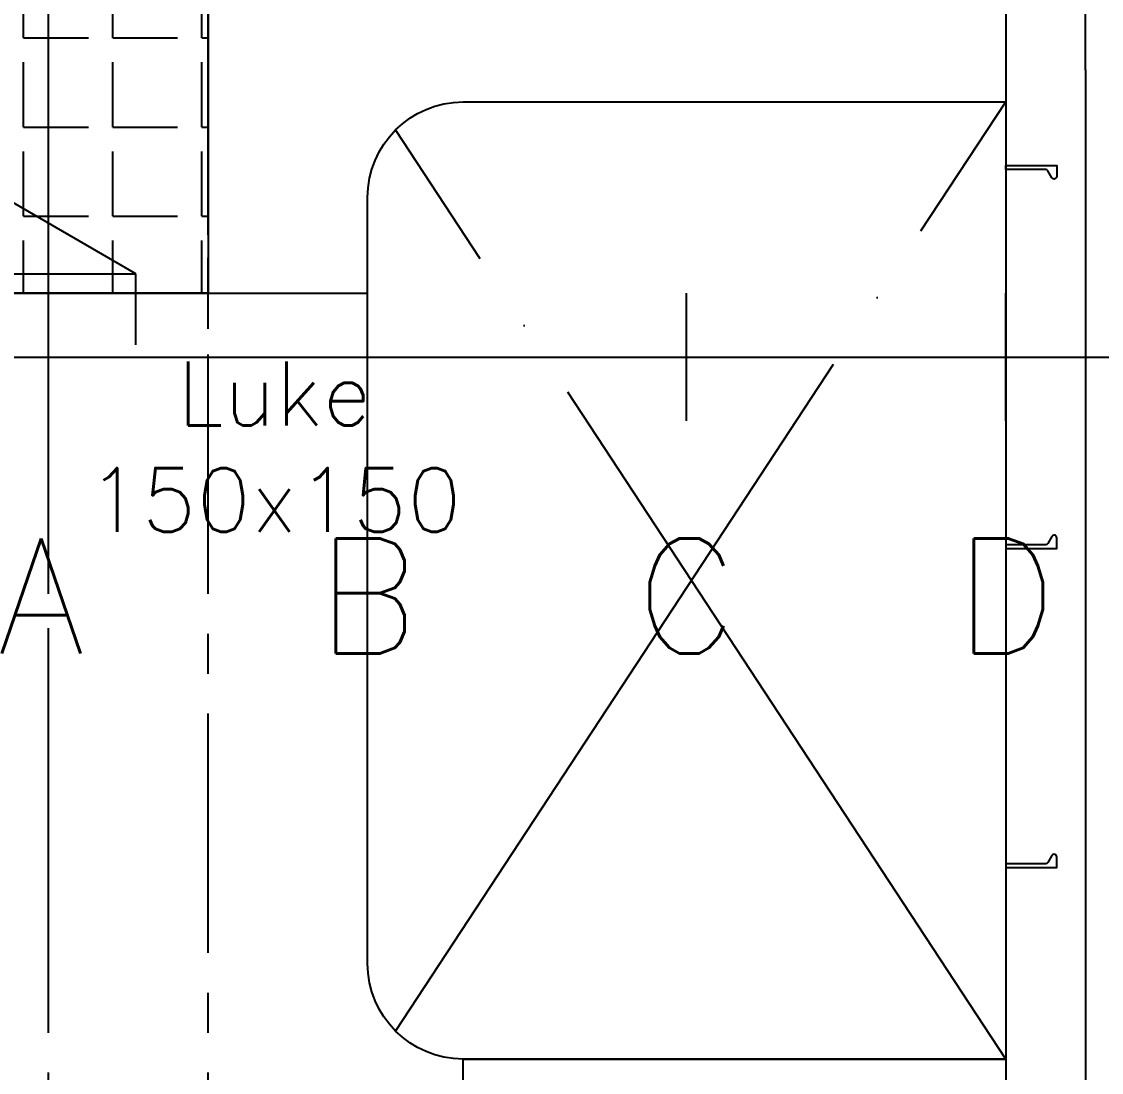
# Model space of a CAD drawing. Extents: x 1551 to 113148, y -1700 to 77018.
# Drawn here: x 22293 to 23985, y 25528 to 27174 of the extents above; entities that cross this region are included whole.
import ezdxf

# ---------------------------------------------------------------- set-up
doc = ezdxf.new("R2010")
doc.units = 0
doc.header["$LTSCALE"] = 500
doc.header["$MEASUREMENT"] = 0
for name, pattern in [('CENTER', [3, 2.5, -0.25, 0, -0.25]), ('CENTER2', [1.125, 0.75, -0.125, 0.125, -0.125]), ('DASHED', [0.75, 0.5, -0.25])]:
    doc.linetypes.add(name, pattern=pattern)
doc.layers.get('0').update_dxf_attribs({"linetype": 'CONTINUOUS'})
doc.layers.add('S0TX3', color=3, linetype='CONTINUOUS')
doc.styles.add('18', font='romans', dxfattribs={"height": 180})
doc.styles.add('ROMANS', font='romans', dxfattribs={"height": 100})

# ---------------------------------------------------------------- blocks, each defined once
blk = doc.blocks.new('A$C64097268')
for p, q in [((14000, -100), (14000, 100)), ((14500, -100), (14500, 100)), ((15000, -100), (15000, 100)), ((15500, -100), (15500, 100)), ((-2758.9, 0), (35128.7, 0))]:
    blk.add_line(p, q)
at = {"layer": 'S0TX3', "style": '18'}
for s, p in [('A', (13919.2, -464.2)), ('B', (14419.2, -464.2)), ('C', (14919.2, -464.2)), ('D', (15419.2, -464.2))]:
    blk.add_text(s, height=180, dxfattribs=at).set_placement(p)
blk = doc.blocks.new('HP80x7')
at = {"color": 0, "linetype": 'ByBlock'}
blk.add_lwpolyline([(16.9, -80, 0.773344), (19, -72.5), (8, -66.2, -0.267949), (6, -62.7), (6, 0), (0, 0), (0, -80), (17.1, -80)], format="xyb", dxfattribs=at)

msp = doc.modelspace()

# ---------------------------------------------------------------- hatches: boundary and pattern name
h = msp.add_hatch()
h.set_pattern_fill('ANGLE', color=256, scale=20)
h.set_pattern_definition([(0, (4554.1, -1070.66), (0, 139.7), [101.6, -38.1]), (90, (4554.1, -1070.66), (-139.7, 9e-15), [101.6, -38.1])])
h.paths.add_polyline_path([(22585.105, 26748.758), (21685.105, 26748.759), (21685.105, 27898.759), (21635.105, 27948.759), (20635.105, 27948.759), (20635.105, 28948.759), (22585.105, 28948.759)])

# ---------------------------------------------------------------- linework, layer by layer
at = {"linetype": 'CENTER2'}
msp.add_line((22585.105, 25152.624), (22585.105, 31448.758), dxfattribs=at)
for p, q in [((23835.105, 28523.673), (23835.105, 21723.758)), ((23960.105, 27098.758), (23960.105, 27261.258)), ((22472.057, 26779.363), (21865.839, 27129.363)), ((23960.105, 27098.758), (23960.105, 25345.432)), ((22585.105, 26693.024), (22585.105, 26804.493)), ((21772.057, 26779.363), (22472.057, 26779.363)), ((22472.057, 26667.894), (22472.057, 26779.363)), ((20635.105, 26748.759), (22835.105, 26748.759))]:
    msp.add_line(p, q)
at = {"linetype": 'CENTER'}
for p, q in [((22879.038, 25592.65), (23835.105, 27048.716)), ((23835.105, 25548.716), (22879.038, 27004.697))]:
    msp.add_line(p, q, dxfattribs=at)
at = {"linetype": 'CENTER2'}
msp.add_lwpolyline([(23335.105, 25152.624), (22335.105, 25152.624), (22335.105, 31448.758)], dxfattribs=at)
for points in [[(22585.105, 26748.758), (21685.105, 26748.759), (21685.105, 27898.759), (21635.105, 27948.759), (20635.105, 27948.759), (20635.105, 28948.759), (22585.105, 28948.759)], [(22985.105, 25548.716), (23835.105, 25548.716), (23835.105, 25152.624), (22985.105, 25152.624)]]:
    msp.add_lwpolyline(points, close=True)
at = {"linetype": 'DASHED'}
msp.add_lwpolyline([(25335.105, 21848.758), (22335.105, 21848.758), (22335.105, 28523.758), (25335.105, 28523.758)], dxfattribs=at)
msp.add_lwpolyline([(23835.105, 25548.716), (22985.105, 25548.716, -0.41421356), (22835.105, 25698.716), (22835.105, 26898.631, -0.41421356), (22985.105, 27048.631), (23835.105, 27048.631)], format="xyb")

# ---------------------------------------------------------------- block references
at = {"xscale": -1, "rotation": 90}
msp.add_blockref('HP80x7', (23835.105, 26948.758), dxfattribs=at)
at = {"linetype": 'CENTER'}
msp.add_blockref('A$C64097268', (8335.105, 26648.758), dxfattribs=at)
at = {"rotation": 90}
for p in [(23835.105, 26348.758), (23835.105, 25848.758)]:
    msp.add_blockref('HP80x7', p, dxfattribs=at)

# ---------------------------------------------------------------- texts
at = {"insert": (22278.373, 26641.672), "char_height": 100, "attachment_point": 1, "style": 'ROMANS'}
msp.add_mtext_dynamic_manual_height_columns('\\pxqc;Luke^J150x150', width=821.25223, gutter_width=1000, heights=[0], dxfattribs=at)

doc.saveas('drawing.dxf')
